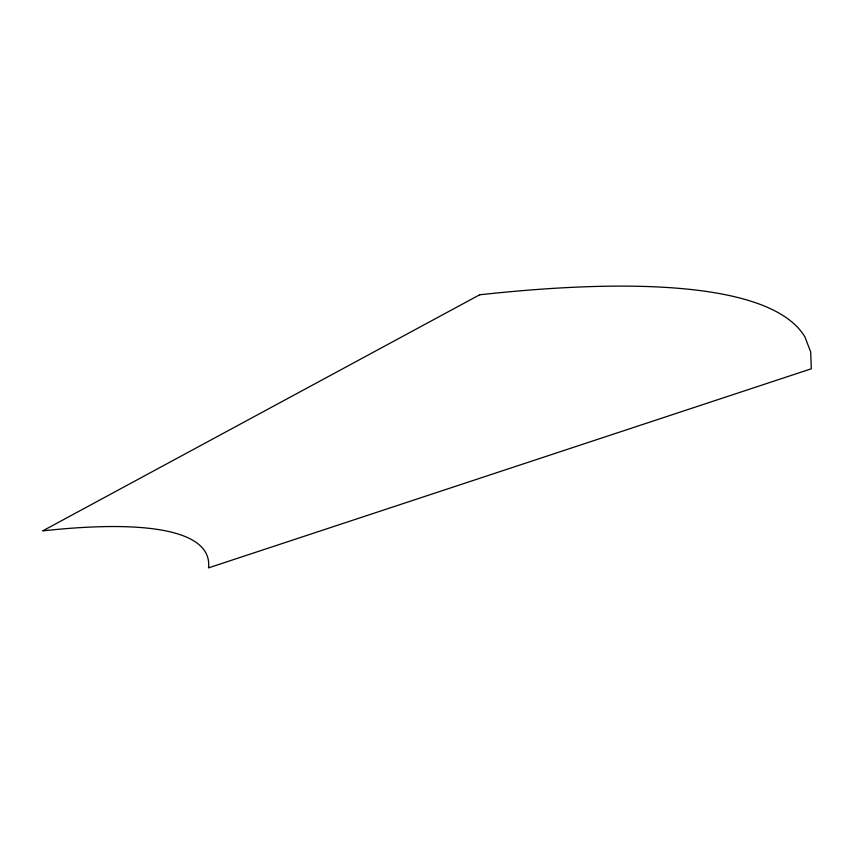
<?xml version="1.0" encoding="UTF-8"?>
<svg xmlns="http://www.w3.org/2000/svg" width="854" height="854" viewBox="0 0 854 854"><rect width="100%" height="100%" fill="white"/><g stroke="black" fill="none" stroke-linecap="round" stroke-linejoin="round"><path stroke-width="1.28" d="M479.67 294.79L42.7 530.878A637.436 122.72 -19.3 0 1 208.515 567.878L811.3 368.789L810.702 352.019L804.948 337.01A1274.862 245.44 -19.3 0 0 479.67 294.79"/></g></svg>
